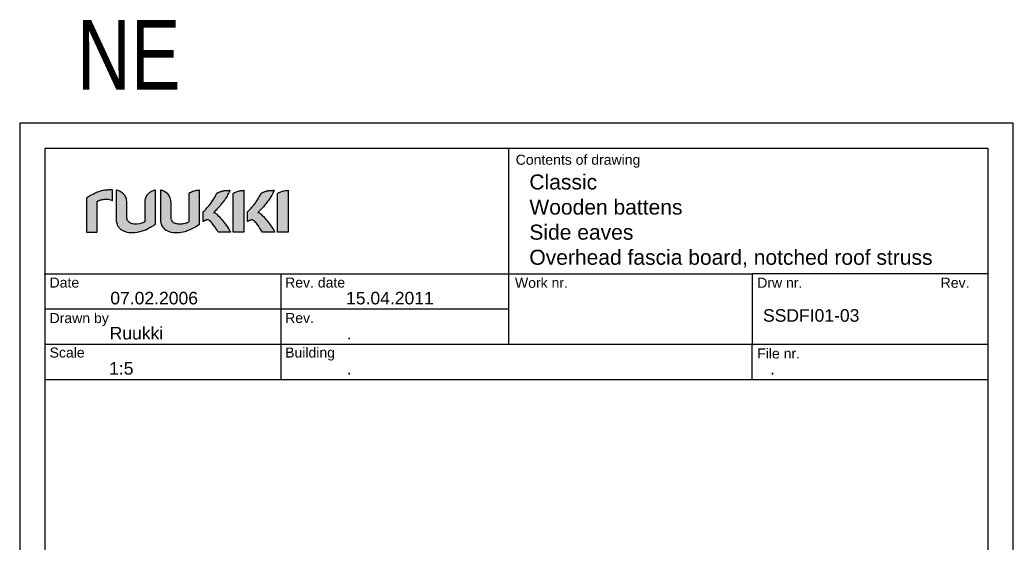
# Model space of a CAD drawing. Extents: x 2509 to 12199, y -2580 to 855.
# Drawn here: x 8334 to 9324, y 151 to 673 of the extents above; entities that cross this region are included whole.
import ezdxf

# ---------------------------------------------------------------- set-up
doc = ezdxf.new("R2010")
doc.units = 0
doc.header["$LTSCALE"] = 50
doc.header["$PDSIZE"] = 50
doc.layers.add('RUUKKI', color=7, linetype='CONTINUOUS')
doc.styles.add('arial', font='ARIAL.TTF')
doc.styles.add('S', font='istorak', dxfattribs={"width": 0.8})

# ---------------------------------------------------------------- blocks, each defined once
blk = doc.blocks.new('ruukki_dwg')
at = {"layer": 'RUUKKI'}
for points in [[(-27.9, 99.7), (-27.9, 57.3), (-14.6, 57.3), (-14.6, 95.4), (-14, 95.7), (-13.7, 95.9), (-13.4, 96), (-13.1, 96.2), (-12.8, 96.3), (-12.5, 96.4), (-12.1, 96.6), (-11.5, 96.8), (-11.1, 96.9), (-10.8, 97), (-10.4, 97.1), (-10.1, 97.2), (-9.8, 97.3), (-9.1, 97.5), (-8.4, 97.6), (-7.4, 97.8), (-6.7, 97.9), (-5.8, 98.1), (-4.9, 98.1), (-3.3, 98.1), (-1.1, 98), (0.3, 97.8), (2.3, 97.3), (3.8, 96.6), (4.2, 96.4), (4.3, 96.4), (4.4, 96.4), (4.4, 96.4), (4.4, 109.6), (4.2, 109.7), (3.9, 109.7), (3.7, 109.7), (2.4, 109.7), (1.3, 109.7), (0.1, 109.7), (-1, 109.6), (-2.1, 109.5), (-3.6, 109.4), (-5.1, 109.2), (-6.5, 109), (-7.8, 108.8), (-9.9, 108.3), (-11.5, 107.8), (-13, 107.3), (-14.2, 106.9), (-15.4, 106.4), (-16.9, 105.7), (-18.1, 105.2), (-19.4, 104.5), (-23, 102.6), (-25.5, 101.1), (-26.5, 100.5), (-27.3, 100), (-27.6, 99.9), (-27.9, 99.7)], [(9.1, 109.3), (9.1, 72.2), (9.1, 70.8), (9.3, 69.4), (9.6, 68.1), (10, 66.9), (10.3, 66.1), (10.7, 65.4), (11.1, 64.6), (11.8, 63.6), (12.3, 63), (13.4, 61.8), (14.3, 61), (15.6, 60.1), (16.6, 59.4), (18.1, 58.7), (18.9, 58.3), (20.4, 57.8), (22.1, 57.3), (24.2, 56.9), (26.3, 56.7), (29.3, 56.7), (32, 56.9), (35, 57.2), (37.3, 57.6), (41.4, 58.6), (45.8, 60.2), (49.1, 61.9), (51.7, 63.3), (53, 64), (54.8, 65.1), (56, 65.8), (56.9, 66.4), (57.6, 66.9), (57.8, 67), (57.8, 88.2), (57.8, 109.5), (57.1, 109.3), (56.5, 109.1), (55.8, 108.9), (55.5, 108.8), (54.8, 108.6), (53.9, 108.2), (52.7, 107.7), (51.6, 107), (50.5, 106.3), (49.9, 105.9), (49.2, 105.2), (48.7, 104.8), (48.1, 104.1), (47.6, 103.6), (47.2, 103.1), (46.9, 102.5), (46.5, 102), (46.3, 101.7), (45.9, 100.8), (45.3, 99.2), (45, 98.2), (44.8, 97.1), (44.6, 96), (44.6, 95.3), (44.6, 94.5), (44.6, 69.8), (43.4, 69.2), (42.1, 68.7), (40.4, 68.1), (38.4, 67.6), (34.6, 67.1), (33.3, 67.1), (31.3, 67.2), (29.8, 67.4), (28.7, 67.6), (27.7, 67.9), (26.7, 68.3), (25.4, 69), (24.6, 69.8), (23.7, 70.9), (23.2, 71.7), (22.8, 72.7), (22.5, 73.7), (22.4, 74.3), (22.3, 74.9), (22.3, 75.6), (22.3, 76.2), (22.3, 76.6), (22.3, 94.3), (22.2, 95.5), (22, 97.3), (21.7, 98.4), (21.3, 99.7), (20.6, 101.2), (19.6, 102.9), (19, 103.7), (18.6, 104.1), (17.9, 104.9), (16.9, 105.7), (16.4, 106.1), (15.3, 106.8), (14.1, 107.5), (13.2, 107.9), (12.3, 108.3), (11.4, 108.7), (10.7, 108.9), (10.1, 109.1), (9.7, 109.1), (9.4, 109.2), (9.1, 109.3)], [(64, 109.5), (64, 72.2), (64, 71.3), (64.1, 70.3), (64.4, 68.5), (64.8, 67.3), (65.2, 66.1), (65.8, 65), (66.7, 63.6), (67.7, 62.4), (69.2, 61), (71.2, 59.6), (73.8, 58.3), (77, 57.3), (80.3, 56.8), (83.6, 56.7), (87.5, 56.9), (89.9, 57.2), (92.2, 57.6), (94.3, 58.1), (95.9, 58.5), (97.4, 59), (101, 60.4), (104.3, 62), (107.6, 63.8), (110.6, 65.7), (112.6, 67), (112.6, 109.2), (112.2, 109.2), (111.7, 109.1), (111.2, 109.1), (110.8, 109.1), (110.1, 109), (109.1, 108.8), (108.6, 108.7), (108.1, 108.6), (106.5, 108.2), (105.8, 108.1), (105.1, 107.9), (104.5, 107.7), (104.2, 107.6), (104, 107.5), (103.4, 107.3), (103.1, 107.2), (102.6, 107), (102.2, 106.8), (101.7, 106.6), (100.8, 106.1), (100.3, 105.8), (100, 105.6), (99.7, 105.5), (99.5, 105.3), (99.5, 69.8), (98.9, 69.5), (98, 69.1), (97.3, 68.8), (96.3, 68.4), (95.6, 68.2), (94.6, 67.9), (92.9, 67.5), (91.9, 67.3), (90.7, 67.2), (89.8, 67.1), (88.5, 67.1), (87.2, 67.1), (86.2, 67.2), (85.3, 67.3), (84.4, 67.4), (83.3, 67.7), (82.3, 68), (81.2, 68.5), (80.5, 68.9), (79.8, 69.4), (79.5, 69.7), (78.8, 70.4), (78.4, 71), (78, 71.9), (77.7, 72.6), (77.5, 73.2), (77.3, 74.3), (77.2, 75.2), (77.2, 76.2), (77.2, 76.5), (77.2, 94.5), (77.1, 95.3), (77, 96.8), (76.6, 98.5), (76.3, 99.5), (75.8, 100.8), (75.2, 102), (74.3, 103.3), (73.2, 104.6), (72, 105.7), (70.5, 106.8), (69, 107.7), (67.8, 108.2), (66.6, 108.7), (66, 108.9), (65.3, 109.1), (64.3, 109.4), (64, 109.5)], [(117.3, 82.4), (118, 83.1), (119.1, 84.2), (119.7, 84.9), (120.6, 85.9), (122.5, 88), (124.5, 90.3), (126.3, 92.5), (128, 94.7), (130.5, 98.7), (132, 101.2), (132.9, 103), (133.5, 104.2), (134, 105.3), (134.3, 105.5), (134.8, 105.8), (135.3, 106), (135.9, 106.4), (136.4, 106.6), (137, 106.8), (137.6, 107.1), (138.3, 107.4), (138.7, 107.5), (139, 107.6), (139.5, 107.7), (139.9, 107.9), (140.3, 108), (140.8, 108.1), (141.2, 108.2), (141.7, 108.3), (142.7, 108.5), (143.4, 108.7), (144.2, 108.8), (144.9, 108.8), (145.6, 108.9), (146.3, 109), (148.5, 109.1), (149.8, 109.2), (150.1, 109.2), (150.3, 109.2), (150.3, 109), (150.2, 108.8), (150, 108.3), (149.6, 107.4), (149.3, 106.7), (149, 106), (148.8, 105.7), (147.6, 103.4), (146.8, 101.9), (145.8, 100.3), (145, 99), (143.9, 97.4), (143.1, 96.4), (141.9, 94.7), (139.2, 91.3), (138.1, 89.9), (137.4, 89.1), (136.4, 87.9), (134.3, 85.6), (133.2, 84.5), (132.2, 83.5), (130.8, 82.1), (130.2, 81.6), (130.6, 81.5), (131.4, 81.2), (131.7, 81), (132.4, 80.6), (133.4, 79.9), (134.2, 79.3), (134.4, 79.1), (135.6, 78), (136.6, 76.9), (138.7, 74.6), (140.3, 72.8), (142.9, 69.7), (144.8, 67.1), (146.8, 64.2), (149.1, 60.8), (149.4, 60.4), (150, 59.3), (150.4, 58.6), (150.9, 57.8), (151, 57.5), (151.1, 57.3), (135.7, 57.3), (134.4, 59.4), (132.9, 61.8), (132, 63.2), (129.7, 66.4), (128.3, 68.2), (126.8, 69.9), (125.7, 71), (124.9, 71.6), (124.4, 71.9), (124.1, 72), (123.9, 72.1), (123.8, 72.2), (123.5, 72.2), (123.2, 72.3), (123, 72.3), (122.8, 72.3), (122.6, 72.3), (122.1, 72.3), (121.9, 72.3), (121.6, 72.2), (121.1, 72.1), (120.8, 72), (120.5, 72), (120.4, 71.9), (120.1, 71.8), (119.8, 71.7), (119.6, 71.6), (119.3, 71.5), (119, 71.3), (118.8, 71.2), (118.5, 71), (118.3, 70.9), (117.8, 70.6), (117.8, 70.6), (117.7, 70.5), (117.5, 70.5), (117.3, 70.3), (117.3, 82.4)], [(154.5, 105.3), (155, 105.6), (155.6, 106), (156.2, 106.3), (156.8, 106.6), (157.2, 106.8), (158.7, 107.4), (159.6, 107.7), (160.5, 108), (161.9, 108.3), (163.1, 108.6), (164.2, 108.8), (165.4, 109), (166.6, 109.1), (167.1, 109.1), (167.7, 109.2), (167.7, 57.3), (154.5, 57.3), (154.5, 105.3)], [(172.4, 82.4), (173.8, 83.9), (175.4, 85.6), (176.3, 86.7), (177.5, 88), (178.6, 89.1), (179.6, 90.3), (180.5, 91.4), (181.3, 92.5), (182.1, 93.5), (182.7, 94.3), (183.2, 95), (184.8, 97.4), (186, 99.3), (187, 101.2), (188.3, 103.6), (188.8, 104.8), (189.1, 105.3), (189.2, 105.4), (189.5, 105.6), (189.7, 105.7), (190, 105.9), (190.5, 106.2), (191.2, 106.5), (191.7, 106.7), (192.3, 107), (193, 107.2), (193.7, 107.5), (194.5, 107.7), (194.9, 107.9), (195.4, 108), (195.8, 108.1), (196.3, 108.2), (196.8, 108.3), (197.8, 108.5), (198.5, 108.7), (199.6, 108.8), (200.3, 108.9), (201, 108.9), (201.4, 109), (202.4, 109), (203.6, 109.1), (204, 109.1), (204.8, 109.2), (205.2, 109.2), (205.4, 109.2), (205.3, 109), (205.3, 109), (205.2, 108.8), (205.1, 108.5), (205, 108.3), (204.9, 108), (204.8, 107.7), (204.7, 107.4), (204.5, 107.1), (204.4, 106.7), (204.2, 106.4), (203.7, 105.3), (203.5, 104.9), (203.3, 104.5), (203.1, 104.1), (203, 103.9), (202.8, 103.6), (202.4, 102.8), (202, 102.2), (201.3, 101), (200, 99), (199.2, 97.8), (198.2, 96.4), (196.9, 94.7), (195.5, 92.8), (194.3, 91.3), (193.1, 89.9), (192.1, 88.7), (190.8, 87.2), (188.8, 85.1), (187.8, 84), (186.3, 82.6), (185.8, 82.1), (185.3, 81.6), (186, 81.4), (186.6, 81.1), (187, 81), (187.5, 80.6), (188, 80.2), (188.6, 79.8), (189.2, 79.3), (190.1, 78.4), (192.1, 76.5), (193.8, 74.6), (196.1, 71.9), (197.9, 69.7), (200.7, 65.8), (202.4, 63.5), (204.2, 60.8), (205.3, 58.9), (206.2, 57.3), (190.8, 57.3), (189.9, 58.8), (188.5, 61), (187.4, 62.7), (185.8, 65.1), (184.4, 66.9), (183.4, 68.2), (182.4, 69.3), (181.3, 70.4), (180.4, 71.3), (179.8, 71.8), (179.2, 72), (178.6, 72.2), (178, 72.3), (177.6, 72.3), (176.9, 72.3), (176.4, 72.2), (175.7, 72), (175.1, 71.8), (174.7, 71.6), (174.1, 71.3), (173.5, 71), (173.1, 70.8), (172.7, 70.5), (172.4, 70.4), (172.4, 70.3), (172.4, 82.4)], [(209.6, 105.3), (210.1, 105.6), (210.7, 106), (211.3, 106.3), (211.9, 106.6), (212.8, 107), (213.8, 107.4), (214.7, 107.7), (216.3, 108.2), (217.6, 108.5), (219.3, 108.8), (220.5, 109), (221.5, 109.1), (222.4, 109.1), (222.8, 109.2), (222.8, 57.3), (209.6, 57.3), (209.6, 105.3)]]:
    blk.add_lwpolyline(points, dxfattribs=at)

msp = doc.modelspace()

# ---------------------------------------------------------------- hatches: boundary and pattern name
at = {"layer": 'RUUKKI'}
h = msp.add_hatch(color=256, dxfattribs=at)
h.paths.add_polyline_path([(8400.48, 495.65), (8400.48, 461.67), (8411.08, 461.67), (8411.08, 492.24), (8411.55, 492.49), (8411.8, 492.6), (8412.05, 492.71), (8412.3, 492.83), (8412.56, 492.94), (8412.82, 493.04), (8413.09, 493.14), (8413.61, 493.34), (8413.89, 493.43), (8414.17, 493.52), (8414.44, 493.59), (8414.71, 493.67), (8414.98, 493.75), (8415.54, 493.89), (8416.09, 494.02), (8416.9, 494.17), (8417.42, 494.25), (8418.18, 494.35), (8418.89, 494.4), (8420.14, 494.41), (8421.9, 494.32), (8423.03, 494.18), (8424.66, 493.76), (8425.89, 493.21), (8426.21, 493.02), (8426.29, 492.99), (8426.34, 492.99), (8426.36, 493.02), (8426.36, 503.62), (8426.16, 503.64), (8425.96, 503.66), (8425.76, 503.67), (8424.76, 503.67), (8423.82, 503.67), (8422.91, 503.65), (8422.02, 503.6), (8421.16, 503.55), (8419.93, 503.44), (8418.75, 503.3), (8417.62, 503.13), (8416.55, 502.92), (8414.87, 502.53), (8413.59, 502.16), (8412.37, 501.75), (8411.44, 501.41), (8410.48, 501.03), (8409.24, 500.5), (8408.33, 500.08), (8407.23, 499.51), (8404.37, 497.97), (8402.35, 496.8), (8401.53, 496.32), (8400.9, 495.93), (8400.69, 495.79)])
h.paths.add_polyline_path([(8430.08, 503.35), (8430.08, 473.65), (8430.13, 472.49), (8430.26, 471.39), (8430.51, 470.35), (8430.82, 469.36), (8431.08, 468.73), (8431.37, 468.14), (8431.69, 467.56), (8432.25, 466.75), (8432.64, 466.24), (8433.52, 465.3), (8434.24, 464.65), (8435.29, 463.89), (8436.13, 463.37), (8437.31, 462.78), (8437.92, 462.51), (8439.19, 462.06), (8440.49, 461.7), (8442.16, 461.39), (8443.86, 461.23), (8446.29, 461.23), (8448.48, 461.34), (8450.88, 461.6), (8452.71, 461.9), (8455.99, 462.75), (8459.47, 464.05), (8462.15, 465.34), (8464.23, 466.46), (8465.29, 467.06), (8466.71, 467.9), (8467.7, 468.53), (8468.39, 468.97), (8468.94, 469.35), (8469.11, 469.47), (8469.11, 486.47), (8469.11, 503.48), (8468.58, 503.35), (8468.06, 503.22), (8467.53, 503.05), (8467.27, 502.97), (8466.76, 502.79), (8466.01, 502.5), (8465.05, 502.04), (8464.12, 501.51), (8463.25, 500.93), (8462.83, 500.61), (8462.24, 500.11), (8461.86, 499.75), (8461.32, 499.18), (8460.98, 498.78), (8460.66, 498.37), (8460.37, 497.94), (8460.08, 497.49), (8459.95, 497.26), (8459.58, 496.55), (8459.09, 495.28), (8458.86, 494.46), (8458.68, 493.62), (8458.57, 492.73), (8458.53, 492.12), (8458.51, 491.5), (8458.51, 471.69), (8457.57, 471.21), (8456.53, 470.78), (8455.19, 470.33), (8453.55, 469.91), (8450.51, 469.52), (8449.46, 469.52), (8447.89, 469.6), (8446.69, 469.76), (8445.79, 469.94), (8444.98, 470.18), (8444.21, 470.48), (8443.2, 471.06), (8442.49, 471.67), (8441.77, 472.55), (8441.39, 473.24), (8441.08, 474.01), (8440.86, 474.86), (8440.77, 475.31), (8440.71, 475.8), (8440.67, 476.31), (8440.65, 476.85), (8440.64, 477.12), (8440.64, 491.34), (8440.61, 492.28), (8440.42, 493.75), (8440.23, 494.58), (8439.89, 495.64), (8439.35, 496.87), (8438.51, 498.23), (8438.02, 498.84), (8437.68, 499.23), (8437.14, 499.79), (8436.35, 500.47), (8435.93, 500.79), (8435.06, 501.39), (8434.14, 501.91), (8433.42, 502.26), (8432.68, 502.58), (8431.92, 502.85), (8431.4, 503.01), (8430.87, 503.16), (8430.61, 503.23), (8430.35, 503.29)])
h.paths.add_polyline_path([(8474.08, 503.48), (8474.08, 473.65), (8474.1, 472.86), (8474.17, 472.11), (8474.42, 470.69), (8474.71, 469.68), (8475.08, 468.73), (8475.53, 467.85), (8476.24, 466.75), (8477.07, 465.76), (8478.24, 464.65), (8479.85, 463.54), (8481.92, 462.51), (8484.49, 461.7), (8487.18, 461.28), (8489.83, 461.21), (8492.9, 461.37), (8494.89, 461.6), (8496.71, 461.9), (8498.41, 462.29), (8499.68, 462.65), (8500.9, 463.05), (8503.76, 464.16), (8506.43, 465.48), (8509.05, 466.91), (8511.45, 468.37), (8513.08, 469.47), (8513.08, 503.24), (8512.7, 503.24), (8512.34, 503.22), (8511.89, 503.19), (8511.64, 503.16), (8511.02, 503.08), (8510.28, 502.97), (8509.85, 502.88), (8509.42, 502.8), (8508.13, 502.51), (8507.59, 502.37), (8507.07, 502.23), (8506.58, 502.07), (8506.35, 502), (8506.12, 501.92), (8505.68, 501.76), (8505.46, 501.68), (8505.06, 501.53), (8504.68, 501.36), (8504.32, 501.19), (8503.56, 500.8), (8503.17, 500.57), (8502.93, 500.42), (8502.72, 500.29), (8502.52, 500.15), (8502.52, 471.69), (8502.05, 471.44), (8501.31, 471.1), (8500.8, 470.89), (8500, 470.59), (8499.46, 470.41), (8498.64, 470.18), (8497.29, 469.86), (8496.48, 469.72), (8495.46, 469.59), (8494.74, 469.52), (8493.73, 469.52), (8492.66, 469.55), (8491.9, 469.6), (8491.16, 469.68), (8490.46, 469.79), (8489.59, 469.99), (8488.78, 470.24), (8487.87, 470.65), (8487.36, 470.94), (8486.76, 471.4), (8486.49, 471.65), (8485.99, 472.22), (8485.66, 472.7), (8485.3, 473.39), (8485.08, 473.98), (8484.96, 474.39), (8484.78, 475.29), (8484.69, 476.02), (8484.65, 476.82), (8484.65, 477.09), (8484.65, 491.5), (8484.63, 492.12), (8484.53, 493.32), (8484.23, 494.74), (8483.99, 495.54), (8483.59, 496.55), (8483.09, 497.49), (8482.35, 498.57), (8481.51, 499.56), (8480.55, 500.44), (8479.28, 501.37), (8478.14, 502.04), (8477.17, 502.5), (8476.17, 502.88), (8475.66, 503.05), (8475.14, 503.22), (8474.35, 503.42)])
h.paths.add_polyline_path([(8516.83, 481.8), (8517.37, 482.32), (8518.23, 483.25), (8518.72, 483.78), (8519.48, 484.62), (8520.96, 486.25), (8522.59, 488.14), (8524, 489.89), (8525.37, 491.68), (8527.42, 494.83), (8528.58, 496.88), (8529.34, 498.34), (8529.8, 499.27), (8530.23, 500.15), (8530.47, 500.31), (8530.81, 500.53), (8531.21, 500.75), (8531.71, 501.01), (8532.11, 501.19), (8532.57, 501.39), (8533.08, 501.59), (8533.64, 501.8), (8533.94, 501.9), (8534.23, 502), (8534.57, 502.1), (8534.9, 502.2), (8535.26, 502.3), (8535.62, 502.4), (8536, 502.49), (8536.38, 502.58), (8537.2, 502.74), (8537.76, 502.83), (8538.33, 502.92), (8538.92, 502.99), (8539.5, 503.04), (8540.07, 503.09), (8541.83, 503.2), (8542.85, 503.24), (8543.1, 503.24), (8543.28, 503.24), (8543.22, 503.08), (8543.17, 502.92), (8543.02, 502.54), (8542.71, 501.82), (8542.46, 501.29), (8542.2, 500.72), (8542.06, 500.43), (8541.12, 498.61), (8540.45, 497.45), (8539.69, 496.16), (8538.98, 495.06), (8538.15, 493.86), (8537.52, 492.98), (8536.53, 491.65), (8534.38, 488.91), (8533.49, 487.81), (8532.92, 487.15), (8532.11, 486.22), (8530.42, 484.39), (8529.57, 483.5), (8528.78, 482.71), (8527.61, 481.58), (8527.17, 481.16), (8527.45, 481.09), (8528.11, 480.84), (8528.39, 480.7), (8528.95, 480.37), (8529.69, 479.83), (8530.34, 479.29), (8530.51, 479.13), (8531.45, 478.25), (8532.28, 477.41), (8534, 475.58), (8535.27, 474.12), (8537.3, 471.59), (8538.85, 469.5), (8540.45, 467.23), (8542.31, 464.47), (8542.52, 464.14), (8543.04, 463.27), (8543.34, 462.75), (8543.71, 462.07), (8543.81, 461.87), (8543.92, 461.67), (8531.56, 461.67), (8530.51, 463.4), (8529.32, 465.3), (8528.6, 466.39), (8526.75, 469.01), (8525.66, 470.4), (8524.44, 471.74), (8523.55, 472.62), (8522.93, 473.15), (8522.49, 473.42), (8522.29, 473.49), (8522.1, 473.56), (8522, 473.6), (8521.79, 473.64), (8521.57, 473.67), (8521.36, 473.69), (8521.25, 473.69), (8521.03, 473.69), (8520.7, 473.68), (8520.48, 473.67), (8520.27, 473.64), (8519.84, 473.56), (8519.63, 473.5), (8519.4, 473.43), (8519.28, 473.39), (8519.04, 473.3), (8518.8, 473.2), (8518.68, 473.14), (8518.44, 473.03), (8518.21, 472.92), (8517.99, 472.8), (8517.78, 472.68), (8517.59, 472.57), (8517.25, 472.37), (8517.1, 472.28), (8517, 472.23), (8516.83, 472.11)])
h.paths.add_polyline_path([(8546.63, 500.15), (8547.03, 500.42), (8547.53, 500.72), (8547.96, 500.95), (8548.45, 501.19), (8548.79, 501.36), (8550.01, 501.84), (8550.7, 502.07), (8551.44, 502.3), (8552.52, 502.58), (8553.52, 502.8), (8554.36, 502.95), (8555.37, 503.1), (8556.36, 503.19), (8556.73, 503.21), (8557.2, 503.24), (8557.2, 461.67), (8546.63, 461.67)])
h.paths.add_polyline_path([(8560.96, 481.8), (8562.11, 482.99), (8563.35, 484.34), (8564.13, 485.21), (8565.08, 486.25), (8565.91, 487.2), (8566.71, 488.14), (8567.45, 489.04), (8568.12, 489.89), (8568.72, 490.67), (8569.24, 491.36), (8569.66, 491.93), (8570.9, 493.78), (8571.85, 495.35), (8572.7, 496.88), (8573.7, 498.8), (8574.14, 499.71), (8574.35, 500.15), (8574.44, 500.22), (8574.71, 500.4), (8574.82, 500.47), (8575.05, 500.6), (8575.48, 500.83), (8576.04, 501.1), (8576.47, 501.29), (8576.94, 501.49), (8577.47, 501.7), (8578.05, 501.9), (8578.69, 502.1), (8579.02, 502.2), (8579.38, 502.3), (8579.73, 502.4), (8580.12, 502.49), (8580.5, 502.58), (8581.31, 502.74), (8581.88, 502.83), (8582.75, 502.95), (8583.33, 503.02), (8583.9, 503.06), (8584.18, 503.09), (8584.99, 503.15), (8585.95, 503.2), (8586.33, 503.22), (8586.97, 503.24), (8587.22, 503.24), (8587.4, 503.24), (8587.35, 503.08), (8587.29, 502.92), (8587.21, 502.73), (8587.13, 502.54), (8587.03, 502.31), (8586.93, 502.08), (8586.82, 501.82), (8586.71, 501.57), (8586.58, 501.29), (8586.45, 501.01), (8586.02, 500.13), (8585.88, 499.84), (8585.73, 499.53), (8585.59, 499.23), (8585.47, 499.02), (8585.35, 498.82), (8584.99, 498.16), (8584.72, 497.69), (8584.12, 496.68), (8583.09, 495.06), (8582.47, 494.16), (8581.63, 492.98), (8580.64, 491.65), (8579.45, 490.1), (8578.5, 488.91), (8577.6, 487.81), (8576.76, 486.83), (8575.72, 485.65), (8574.1, 483.95), (8573.28, 483.11), (8572.15, 481.99), (8571.72, 481.58), (8571.29, 481.16), (8571.83, 481.01), (8572.36, 480.77), (8572.64, 480.63), (8573.06, 480.37), (8573.49, 480.07), (8573.96, 479.7), (8574.45, 479.29), (8575.17, 478.63), (8576.76, 477.04), (8578.11, 475.58), (8579.98, 473.39), (8581.4, 471.59), (8583.68, 468.51), (8584.99, 466.61), (8586.43, 464.47), (8587.32, 463), (8588.04, 461.67), (8575.68, 461.67), (8574.98, 462.85), (8573.86, 464.63), (8572.95, 466.02), (8571.67, 467.9), (8570.59, 469.36), (8569.78, 470.4), (8568.99, 471.3), (8568.11, 472.2), (8567.39, 472.86), (8566.87, 473.28), (8566.42, 473.49), (8565.9, 473.64), (8565.47, 473.69), (8565.15, 473.69), (8564.6, 473.67), (8564.17, 473.6), (8563.64, 473.47), (8563.16, 473.3), (8562.8, 473.14), (8562.33, 472.92), (8561.89, 472.68), (8561.51, 472.46), (8561.22, 472.28), (8560.99, 472.14), (8560.96, 472.11)])
h.paths.add_polyline_path([(8590.81, 500.15), (8591.21, 500.42), (8591.7, 500.72), (8592.14, 500.95), (8592.63, 501.19), (8593.35, 501.53), (8594.18, 501.84), (8594.87, 502.07), (8596.14, 502.44), (8597.2, 502.69), (8598.54, 502.95), (8599.55, 503.1), (8600.33, 503.17), (8601.08, 503.22), (8601.38, 503.24), (8601.38, 461.67), (8590.81, 461.67)])

# ---------------------------------------------------------------- linework, layer by layer
at = {"layer": 'RUUKKI', "color": 2}
for p, q in [((8359, 420), (9064, 420)), ((8594, 420), (8594, 314.61)), ((8821.5, 350), (8821.5, 420)), ((8359, 385), (8821.5, 385)), ((8359, 350), (9064, 350)), ((8359, 314.61), (9299, 314.61))]:
    msp.add_line(p, q, dxfattribs=at)
for points in [[(8334, -855), (9324, -855), (9324, 570), (8334, 570)], [(8359, -830), (9299, -830), (9299, 545), (8359, 545)], [(9064, 420), (9064, 350), (9299, 350), (9299, 420)]]:
    msp.add_lwpolyline(points, close=True, dxfattribs=at)
for points in [[(8821.5, 420), (8821.5, 545)], [(9064, 314.61), (9064, 349.97)]]:
    msp.add_lwpolyline(points, dxfattribs=at)
msp.add_point((8359, 419.37), dxfattribs=at)

# ---------------------------------------------------------------- block references
at = {"layer": 'RUUKKI', "ltscale": 70, "xscale": 0.8014167728315442, "yscale": 0.8014167728324537, "zscale": 0.8014167728315329}
msp.add_blockref('ruukki_dwg', (8422.81, 415.76), dxfattribs=at)

# ---------------------------------------------------------------- texts
at = {"layer": 'RUUKKI', "color": 1, "style": 'arial'}
for s, p in [('Contents of drawing', (8828.21, 528.69)), ('Date', (8363.62, 406.34)), ('Rev. date', (8598.39, 406.36)), ('Work nr.', (8827.47, 406.09)), ('Drw nr.', (9068.92, 406.14)), ('Rev.', (9251.76, 406.14)), ('Drawn by', (8363.62, 370.97)), ('Rev.', (8598.39, 371.09)), ('Scale', (8363.62, 336.62)), ('Building', (8598.39, 336.63)), ('File nr.', (9068.92, 335.7))]:
    msp.add_text(s, height=10, dxfattribs=at).set_placement(p)
at = {"layer": 'RUUKKI', "color": 2, "style": 'arial'}
for s, p in [('07.02.2006', (8424.15, 389.59)), ('15.04.2011', (8659.15, 389.59)), ('Ruukki', (8423.51, 354.64)), ('1:5', (8422.98, 319.59))]:
    msp.add_text(s, height=12.5, dxfattribs=at).set_placement(p)
at = {"layer": 'RUUKKI', "insert": (8390.84, 673.01), "char_height": 69.479, "width": 256.3771, "attachment_point": 1, "style": 'S'}
msp.add_mtext('NE', dxfattribs=at)
at = {"layer": 'RUUKKI', "color": 2, "attachment_point": 1, "style": 'arial'}
for s, insert, char_height, width in [('Classic\\PWooden battens\\PSide eaves\\POverhead fascia board, notched roof struss', (8841.83, 519.05), 15, 525.106), ('SSDFI01-03', (9074.69, 384.82), 12.5, 79.4642)]:
    msp.add_mtext(s, dxfattribs=dict(at, insert=insert, char_height=char_height, width=width))
at = {"layer": 'RUUKKI', "color": 3, "char_height": 12.5, "attachment_point": 1, "style": 'arial'}
for insert, width in [((8659.88, 367.14), 106.1677), ((8659.88, 332.14), 367.5076), ((9081.81, 332.14), 166.3372)]:
    msp.add_mtext('{\\C2;.}', dxfattribs=dict(at, insert=insert, width=width))

doc.saveas('drawing.dxf')
